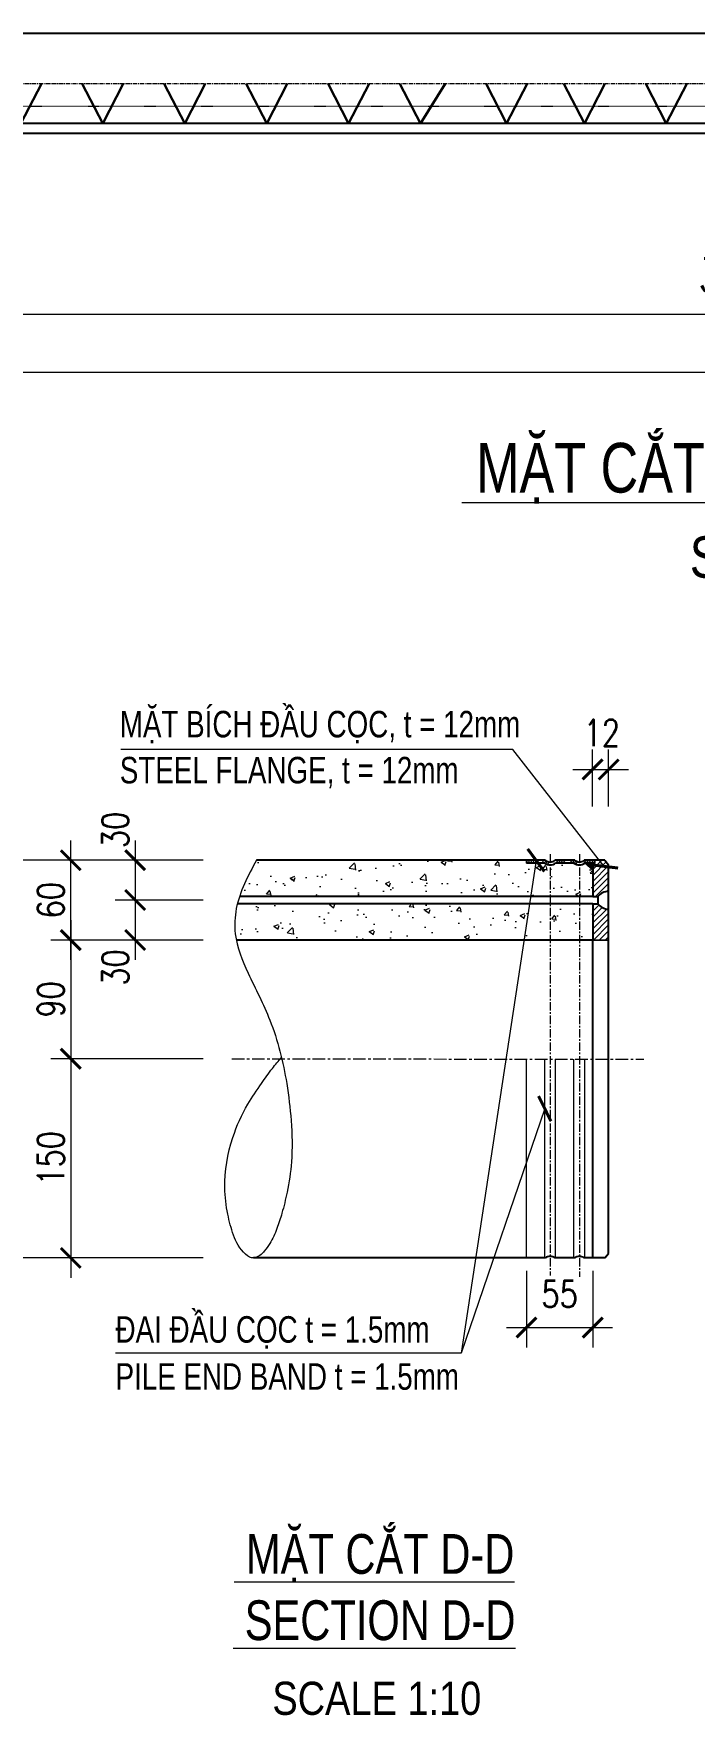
# Model space of a CAD drawing. Header units: millimetres. Extents: x -1359830 to -1240265, y -705366 to -618243.
# Drawn here: x -1288795 to -1284808, y -629320 to -619169 of the extents above; entities that cross this region are included whole.
import ezdxf
from ezdxf.enums import TextEntityAlignment as Align

# ---------------------------------------------------------------- set-up
doc = ezdxf.new("R2010")
doc.units = ezdxf.units.MM
doc.header["$MEASUREMENT"] = 0
doc.header["$PDMODE"] = 3
doc.header["$PDSIZE"] = 50
for name, pattern in [('ACAD_ISO03W100', [30, 12, -18]), ('CENTER', [50.8, 31.75, -6.35, 6.35, -6.35]), ('HIDDENX2', [0.75, 0.5, -0.25])]:
    doc.linetypes.add(name, pattern=pattern)
for name, color, linetype, lineweight in [('1.NET BAO-F', 3, 'Continuous', 25), ('10.CAT-F', 6, 'Continuous', 50), ('2.THEP CHU-F', 4, 'Continuous', 30), ('3. THEPDAI-F', 11, 'Continuous', 30), ('4.DIM-F', 1, 'Continuous', 15), ('5.HATCH-F', 8, 'Continuous', 5), ('6.NET TRUC-F', 5, 'CENTER', 15), ('7.TEXT-F', 4, 'Continuous', 20), ('7.TEXT-F @ 10', 4, 'Continuous', 20), ('7.TEXT-F @ 50', 4, 'Continuous', 20), ('8.KHUAT-F', 9, 'HIDDENX2', 18), ('9.NET MANH-F', 9, 'Continuous', 15), ('G-25CO', 7, 'Continuous', 13), ('KC-NET THUONG', 8, 'Continuous', 18), ('S-dims', 8, 'Continuous', 18)]:
    doc.layers.add(name, color=color, linetype=linetype, lineweight=lineweight)
doc.styles.add('Arial', font='arial.ttf')
doc.styles.add('GHD Standard Arial', font='ARIALN.TTF')
doc.styles.add('Vnsimli', font='vnsimli.shx', dxfattribs={"width": 0.8})
doc.dimstyles.new('D1-10', dxfattribs={"dimscale": 10, "dimtxt": 2, "dimasz": 1.5, "dimexe": 1.5, "dimexo": 0, "dimgap": 0.5, "dimtad": 1, "dimdec": 0, "dimzin": 0, "dimdsep": 46, "dimtxsty": 'Vnsimli', "dimblk": 'ARCHTICK', "dimcen": 1, "dimdle": 1.5, "dimclrd": 256, "dimclre": 256, "dimclrt": 2, "dimadec": 0, "dimazin": 0, "dimtfac": 1, "dimtdec": 0, "dimtix": 1, "dimtmove": 2, "dimatfit": 2, "dimldrblk": 'ARCHTICK', "dimfxl": 1, "dimtolj": 1, "dimtzin": 0, "dimlwd": -1, "dimlwe": -1, "dimarcsym": 0})
doc.dimstyles.new('D1-50', dxfattribs={"dimscale": 50, "dimtxt": 2, "dimasz": 1.5, "dimexe": 1.5, "dimexo": 0, "dimgap": 0.5, "dimtad": 1, "dimdec": 0, "dimzin": 0, "dimdsep": 46, "dimtxsty": 'Vnsimli', "dimblk": 'ARCHTICK', "dimcen": 1, "dimdle": 1.5, "dimclrd": 256, "dimclre": 256, "dimclrt": 2, "dimadec": 0, "dimazin": 0, "dimtfac": 1, "dimtdec": 0, "dimtix": 1, "dimtmove": 2, "dimatfit": 2, "dimldrblk": 'ARCHTICK', "dimfxl": 1, "dimtolj": 1, "dimtzin": 0, "dimlwd": -1, "dimlwe": -1, "dimarcsym": 0})
pattern_1 = [(45, (-1335295.1, -606398.068), (-2.24506403, 2.24506403), [])]

# ---------------------------------------------------------------- blocks, each defined once
blk = doc.blocks.new('GHD_G_2121')
at = {"layer": '10.CAT-F', "style": 'GHD Standard Arial'}
for tag, p in [('GHD_TITLE_001', (-51.13, 18.33)), ('GHD_TITLE_002', (-51.51, 10))]:
    blk.add_attdef(tag, p, '', height=5, dxfattribs=at)
at = {"layer": 'G-25CO', "style": 'GHD Standard Arial', "flags": 8}
blk.add_attdef('GHD_SCALE_TITLE', text='', height=2.5, dxfattribs=at).set_placement((0, -2.97), align=Align.MIDDLE_CENTER)
blk = doc.blocks.new('_ARCHTICK')
at = {"layer": 'KC-NET THUONG', "color": 0, "linetype": 'ByBlock', "const_width": 0.15}
blk.add_lwpolyline([(-0.5, -0.5), (0.5, 0.5)], dxfattribs=at)
blk = doc.blocks.new('*D25')
at = {"layer": '4.DIM-F', "transparency": 16777216}
for p, q in [((-1314442.3, -619797.7), (-1314442.3, -620090.8)), ((-1303773.3, -619797.7), (-1303773.3, -620090.8)), ((-1314517.3, -620015.8), (-1303698.3, -620015.8))]:
    blk.add_line(p, q, dxfattribs=at)
at = {"layer": 'DEFPOINTS', "color": 0, "transparency": 16777216}
for p in [(-1314442.3, -619797.7), (-1303773.3, -619797.7), (-1303773.3, -620015.8)]:
    blk.add_point(p, dxfattribs=at)
at = {"layer": '4.DIM-F', "transparency": 16777216, "xscale": 75, "yscale": 75, "zscale": 75, "rotation": 180}
blk.add_blockref('_ARCHTICK', (-1314442.3, -620015.8), dxfattribs=at)
at = {"layer": '4.DIM-F', "transparency": 16777216, "xscale": 75, "yscale": 75, "zscale": 75}
blk.add_blockref('_ARCHTICK', (-1303773.3, -620015.8), dxfattribs=at)
at = {"layer": '4.DIM-F', "color": 2, "transparency": 16777216, "insert": (-1309107.8, -619914.6), "char_height": 100, "attachment_point": 5, "style": 'Vnsimli'}
blk.add_mtext('\\A1;3800{\\fSymbol|b0|i0|c2|p16;¸}9800(%%C3@110)', dxfattribs=at)
blk = doc.blocks.new('*D26')
at = {"layer": '4.DIM-F', "transparency": 16777216}
for p, q in [((-1316207.9, -619797.7), (-1316207.9, -620265.9)), ((-1302155.1, -619797.7), (-1302155.1, -620265.9)), ((-1316282.9, -620190.9), (-1302080.1, -620190.9))]:
    blk.add_line(p, q, dxfattribs=at)
at = {"layer": 'DEFPOINTS', "color": 0, "transparency": 16777216}
for p in [(-1316207.9, -619797.7), (-1302155.1, -619797.7), (-1302155.1, -620190.9)]:
    blk.add_point(p, dxfattribs=at)
at = {"layer": '4.DIM-F', "transparency": 16777216, "xscale": 75, "yscale": 75, "zscale": 75, "rotation": 180}
blk.add_blockref('_ARCHTICK', (-1316207.9, -620190.9), dxfattribs=at)
at = {"layer": '4.DIM-F', "transparency": 16777216, "xscale": 75, "yscale": 75, "zscale": 75}
blk.add_blockref('_ARCHTICK', (-1302155.1, -620190.9), dxfattribs=at)
at = {"layer": '4.DIM-F', "color": 2, "transparency": 16777216, "insert": (-1309181.5, -620115.9), "char_height": 100, "attachment_point": 5, "style": 'Vnsimli'}
blk.add_mtext('\\A1;6000{\\fSymbol|b0|i0|c2|p16;¸}12000', dxfattribs=at)
blk = doc.blocks.new('*D86')
at = {"layer": '4.DIM-F', "transparency": 16777216}
for p, q in [((-1310624.5, -622599.3), (-1310624.5, -622657.2)), ((-1310574.5, -622599.3), (-1310574.5, -622657.2)), ((-1310639.5, -622642.2), (-1310559.5, -622642.2))]:
    blk.add_line(p, q, dxfattribs=at)
at = {"layer": 'DEFPOINTS', "color": 0, "transparency": 16777216}
for p in [(-1310624.5, -622599.3), (-1310574.5, -622599.3), (-1310574.5, -622642.2)]:
    blk.add_point(p, dxfattribs=at)
at = {"layer": '4.DIM-F', "transparency": 16777216, "xscale": 15, "yscale": 15, "zscale": 15, "rotation": 180}
blk.add_blockref('_ARCHTICK', (-1310624.5, -622642.2), dxfattribs=at)
at = {"layer": '4.DIM-F', "transparency": 16777216, "xscale": 15, "yscale": 15, "zscale": 15}
blk.add_blockref('_ARCHTICK', (-1310574.5, -622642.2), dxfattribs=at)
at = {"layer": '4.DIM-F', "color": 2, "transparency": 16777216, "insert": (-1310599.5, -622616.9), "char_height": 20, "attachment_point": 5, "style": 'Vnsimli'}
blk.add_mtext('\\A1;55', dxfattribs=at)
blk = doc.blocks.new('*D87')
at = {"layer": '4.DIM-F', "transparency": 16777216}
for p, q in [((-1310574.6, -622249), (-1310574.6, -622206.1)), ((-1310562.5, -622249), (-1310562.5, -622206.1)), ((-1310589.6, -622221.1), (-1310547.5, -622221.1))]:
    blk.add_line(p, q, dxfattribs=at)
at = {"layer": 'DEFPOINTS', "color": 0, "transparency": 16777216}
for p in [(-1310562.5, -622221.1), (-1310574.6, -622249), (-1310562.5, -622249)]:
    blk.add_point(p, dxfattribs=at)
at = {"layer": '4.DIM-F', "transparency": 16777216, "xscale": 15, "yscale": 15, "zscale": 15, "rotation": 180}
blk.add_blockref('_ARCHTICK', (-1310574.6, -622221.1), dxfattribs=at)
at = {"layer": '4.DIM-F', "transparency": 16777216, "xscale": 15, "yscale": 15, "zscale": 15}
blk.add_blockref('_ARCHTICK', (-1310562.5, -622221.1), dxfattribs=at)
at = {"layer": '4.DIM-F', "color": 2, "transparency": 16777216, "insert": (-1310567.7, -622193.5), "char_height": 20, "attachment_point": 5, "style": 'Vnsimli'}
blk.add_mtext('\\A1;12', dxfattribs=at)
blk = doc.blocks.new('*D88')
at = {"layer": '4.DIM-F', "transparency": 16777216}
for p, q in [((-1310919.7, -622274.6), (-1310919.7, -622334.6)), ((-1310868.3, -622289.6), (-1310934.7, -622289.6)), ((-1310868.3, -622319.6), (-1310934.7, -622319.6))]:
    blk.add_line(p, q, dxfattribs=at)
at = {"layer": 'DEFPOINTS', "color": 0, "transparency": 16777216}
for p in [(-1310868.3, -622289.6), (-1310919.7, -622319.6), (-1310868.3, -622319.6)]:
    blk.add_point(p, dxfattribs=at)
at = {"layer": '4.DIM-F', "transparency": 16777216, "xscale": 15, "yscale": 15, "zscale": 15}
for p, rotation in [((-1310919.7, -622289.6), 90), ((-1310919.7, -622319.6), 270)]:
    blk.add_blockref('_ARCHTICK', p, dxfattribs=dict(at, rotation=rotation))
at = {"layer": '4.DIM-F', "color": 2, "transparency": 16777216, "insert": (-1310934.7, -622266.7), "char_height": 20, "attachment_point": 5, "rotation": 90, "style": 'Vnsimli'}
blk.add_mtext('\\A1;30', dxfattribs=at)
blk = doc.blocks.new('*D89')
at = {"layer": '4.DIM-F', "transparency": 16777216}
for p, q in [((-1310919.7, -622304.6), (-1310919.7, -622364.8)), ((-1310868.3, -622319.6), (-1310934.7, -622319.6)), ((-1310868.3, -622349.8), (-1310934.7, -622349.8))]:
    blk.add_line(p, q, dxfattribs=at)
at = {"layer": 'DEFPOINTS', "color": 0, "transparency": 16777216}
for p in [(-1310868.3, -622319.6), (-1310919.7, -622349.8), (-1310868.3, -622349.8)]:
    blk.add_point(p, dxfattribs=at)
at = {"layer": '4.DIM-F', "transparency": 16777216, "xscale": 15, "yscale": 15, "zscale": 15}
for p, rotation in [((-1310919.7, -622319.6), 90), ((-1310919.7, -622349.8), 270)]:
    blk.add_blockref('_ARCHTICK', p, dxfattribs=dict(at, rotation=rotation))
at = {"layer": '4.DIM-F', "color": 2, "transparency": 16777216, "insert": (-1310934.7, -622370.5), "char_height": 20, "attachment_point": 5, "rotation": 90, "style": 'Vnsimli'}
blk.add_mtext('\\A1;30', dxfattribs=at)
blk = doc.blocks.new('*D90')
at = {"layer": '4.DIM-F', "transparency": 16777216}
for p, q in [((-1310968.3, -622334.8), (-1310968.3, -622454.4)), ((-1310868.3, -622349.8), (-1310983.3, -622349.8)), ((-1310868.3, -622439.4), (-1310983.3, -622439.4))]:
    blk.add_line(p, q, dxfattribs=at)
at = {"layer": 'DEFPOINTS', "color": 0, "transparency": 16777216}
for p in [(-1310868.3, -622349.8), (-1310968.3, -622439.4), (-1310868.3, -622439.4)]:
    blk.add_point(p, dxfattribs=at)
at = {"layer": '4.DIM-F', "transparency": 16777216, "xscale": 15, "yscale": 15, "zscale": 15}
for p, rotation in [((-1310968.3, -622349.8), 90), ((-1310968.3, -622439.4), 270)]:
    blk.add_blockref('_ARCHTICK', p, dxfattribs=dict(at, rotation=rotation))
at = {"layer": '4.DIM-F', "color": 2, "transparency": 16777216, "insert": (-1310983.3, -622394.6), "char_height": 20, "attachment_point": 5, "rotation": 90, "style": 'Vnsimli'}
blk.add_mtext('\\A1;90', dxfattribs=at)
blk = doc.blocks.new('*D78')
at = {"layer": '4.DIM-F', "transparency": 16777216}
for p, q in [((-1310968.3, -622364.8), (-1310968.3, -622274.6)), ((-1310868.3, -622289.6), (-1310983.3, -622289.6)), ((-1310868.3, -622349.8), (-1310983.3, -622349.8))]:
    blk.add_line(p, q, dxfattribs=at)
at = {"layer": 'DEFPOINTS', "color": 0, "transparency": 16777216}
for p in [(-1310968.3, -622289.6), (-1310868.3, -622289.6), (-1310868.3, -622349.8)]:
    blk.add_point(p, dxfattribs=at)
at = {"layer": '4.DIM-F', "transparency": 16777216, "xscale": 15, "yscale": 15, "zscale": 15}
for p, rotation in [((-1310968.3, -622289.6), 90), ((-1310968.3, -622349.8), 270)]:
    blk.add_blockref('_ARCHTICK', p, dxfattribs=dict(at, rotation=rotation))
at = {"layer": '4.DIM-F', "color": 2, "transparency": 16777216, "insert": (-1310983.3, -622319.7), "char_height": 20, "attachment_point": 5, "rotation": 90, "style": 'Vnsimli'}
blk.add_mtext('\\A1;60', dxfattribs=at)
blk = doc.blocks.new('*D79')
at = {"layer": '4.DIM-F', "transparency": 16777216}
for p, q in [((-1311019.1, -622274.6), (-1311019.1, -622604.6)), ((-1310868.3, -622289.6), (-1311034.1, -622289.6)), ((-1310868.3, -622589.6), (-1311034.1, -622589.6))]:
    blk.add_line(p, q, dxfattribs=at)
at = {"layer": 'DEFPOINTS', "color": 0, "transparency": 16777216}
for p in [(-1310868.3, -622289.6), (-1311019.1, -622589.6), (-1310868.3, -622589.6)]:
    blk.add_point(p, dxfattribs=at)
at = {"layer": '4.DIM-F', "transparency": 16777216, "xscale": 15, "yscale": 15, "zscale": 15}
for p, rotation in [((-1311019.1, -622289.6), 90), ((-1311019.1, -622589.6), 270)]:
    blk.add_blockref('_ARCHTICK', p, dxfattribs=dict(at, rotation=rotation))
at = {"layer": '4.DIM-F', "color": 2, "transparency": 16777216, "insert": (-1311034.1, -622439.6), "char_height": 20, "attachment_point": 5, "rotation": 90, "style": 'Vnsimli'}
blk.add_mtext('\\A1;300', dxfattribs=at)
blk = doc.blocks.new('*D81')
at = {"layer": '4.DIM-F', "transparency": 16777216}
for p, q in [((-1310968.3, -622424.4), (-1310968.3, -622604.6)), ((-1310868.3, -622439.4), (-1310983.3, -622439.4)), ((-1310868.3, -622589.6), (-1310983.3, -622589.6))]:
    blk.add_line(p, q, dxfattribs=at)
at = {"layer": 'DEFPOINTS', "color": 0, "transparency": 16777216}
for p in [(-1310868.3, -622439.4), (-1310968.3, -622589.6), (-1310868.3, -622589.6)]:
    blk.add_point(p, dxfattribs=at)
at = {"layer": '4.DIM-F', "transparency": 16777216, "xscale": 15, "yscale": 15, "zscale": 15}
for p, rotation in [((-1310968.3, -622439.4), 90), ((-1310968.3, -622589.6), 270)]:
    blk.add_blockref('_ARCHTICK', p, dxfattribs=dict(at, rotation=rotation))
at = {"layer": '4.DIM-F', "color": 2, "transparency": 16777216, "insert": (-1310983.3, -622514.5), "char_height": 20, "attachment_point": 5, "rotation": 90, "style": 'Vnsimli'}
blk.add_mtext('\\A1;150', dxfattribs=at)
blk = doc.blocks.new('c-c1')
at = {"layer": '1.NET BAO-F', "ltscale": 10}
for p, q in [((7051.7, 151.1), (204.2, 151)), ((247.3, -149.1), (7051.7, -149.1))]:
    blk.add_line(p, q, dxfattribs=at)
at = {"layer": '2.THEP CHU-F'}
blk.add_line((7051.7, -119.9), (37.1, -119.1), dxfattribs=at)
at = {"layer": '3. THEPDAI-F', "ltscale": 10}
for p, q in [((4547.8, 0), (4485.9, -119.8)), ((4733.2, -119.8), (4671.2, 0)), ((4795.1, 0), (4733.2, -119.8)), ((4980.5, -119.8), (4918.5, 0)), ((5042.4, 0), (4980.5, -119.8)), ((5227.7, -119.8), (5165.8, 0)), ((5289.7, 0), (5227.7, -119.8)), ((5475, -119.8), (5413.1, 0)), ((5537, 0), (5475, -119.8)), ((5691.9, -119.8), (5630, 0)), ((5766.2, -0.1), (5691.9, -119.8)), ((5951.6, -119.8), (5889.6, 0)), ((6013.5, 0), (5951.6, -119.8)), ((6186.3, -119.8), (6124.3, 0)), ((6248.2, 0), (6186.3, -119.8)), ((6433.6, -119.8), (6371.6, 0)), ((6495.5, 0), (6433.6, -119.8))]:
    blk.add_line(p, q, dxfattribs=at)
at = {"layer": '6.NET TRUC-F', "linetype": 'CENTER', "ltscale": 0.4}
blk.add_line((7051.9, -0.1), (-51.7, 0), dxfattribs=at)
at = {"layer": '8.KHUAT-F', "linetype": 'ACAD_ISO03W100', "ltscale": 0.1}
blk.add_line((7051.7, -69.1), (37.1, -69.1), dxfattribs=at)
at = {"layer": '7.TEXT-F @ 50'}
ref = blk.add_blockref('GHD_G_2121', (6965.6, -1559.1), dxfattribs=dict(at, xscale=50, yscale=50, zscale=50))
ref.add_attrib('GHD_TITLE_001', '%%U MẶT CẮT C-C  -  SECTION C-C', (5816.2, -1234.1), dxfattribs={"layer": '7.TEXT-F', "height": 150, "style": 'Arial', "width": 0.75})
ref.add_attrib('GHD_SCALE_TITLE', 'SCALE 1:50', dxfattribs={"layer": 'G-25CO', "height": 125, "style": 'GHD Standard Arial'}).set_placement((6898.4, -1428.6), align=Align.MIDDLE_CENTER)
at = {"layer": '4.DIM-F'}
for base, p1, p2, text, picture, middle in [((14052.8, -870.8), (0, -477.6), (14052.8, -477.6), '6000{\\fSymbol|b0|i0|c2|p16;¸}12000', '*D26', (7026.4, -795.8)), ((12434.6, -695.8), (1765.6, -477.6), (12434.6, -477.6), '3800{\\fSymbol|b0|i0|c2|p16;¸}9800(%%C3@110)', '*D25', (7100.1, -594.6))]:
    dim = blk.add_linear_dim(base=base, p1=p1, p2=p2, text=text, dimstyle='D1-50', dxfattribs=at)
    dim.commit()
    dim.dimension.update_dxf_attribs({"geometry": picture, "text_midpoint": middle, "insert": (1316207.9, 619320)})
blk = doc.blocks.new('18')
at = {"layer": '5.HATCH-F'}
h = blk.add_hatch(dxfattribs=at)
h.set_pattern_fill('AR-CONC', color=256, scale=5, style=0)
h.set_pattern_definition([(50, (-1330382.51, -626459.51), (35.86301, -3.137607), [3.75, -41.25]), (355, (-1330382.51, -626459.51), (-6.93757, 37.60961), [3, -33]), (100.4514, (-1330379.52, -626459.77), (28.92547, 34.47198), [3.18701, -35.057106]), (46.1842, (-1330382.51, -626449.51), (53.36205, -8.27595), [5.625, -61.875]), (96.6356, (-1330378.063, -626450.2), (46.73314, 48.7059), [4.78051, -52.58565]), (351.1842, (-1330382.51, -626449.51), (46.7331, 48.70593), [4.5, -49.5]), (21, (-1330377.51, -626452.01), (29.845353, -20.130945), [3.75, -41.25]), (326, (-1330377.51, -626452.01), (12.165767, 36.2575), [3, -33]), (71.4514, (-1330375.023, -626453.687), (42.01113, 16.126525), [3.18701, -35.057106]), (37.5, (-1330382.51, -626459.51), (0.607993, 16.644693), [0, -32.6, 0, -33.5, 0, -33.125]), (7.5, (-1330382.51, -626459.51), (13.153477, 19.720586), [0, -19.1, 0, -31.85, 0, -12.625]), (327.5, (-1330393.66, -626459.51), (26.691122, -1.127744), [0, -12.5, 0, -39, 0, -51.75]), (317.5, (-1330398.66, -626459.51), (29.159308, 5.00525), [0, -16.25, 0, -25.9, 0, -36.75])])
h.paths.add_polyline_path([(-1310842.6, -622322.5), (-1310844.5, -622336.1), (-1310843.4, -622349.8), (-1310574.5, -622349.8), (-1310574.5, -622323.8)])
h.paths.add_polyline_path([(-1310828.2, -622289.6), (-1310835.4, -622303.3), (-1310841, -622317), (-1310574.5, -622317), (-1310574.5, -622296.4), (-1310580, -622290.9), (-1310580.5, -622290.9), (-1310580.6, -622291), (-1310580.7, -622291.1), (-1310580.8, -622291.2), (-1310580.9, -622291.2), (-1310581, -622291.3), (-1310581.2, -622291.4), (-1310581.3, -622291.4), (-1310581.4, -622291.5), (-1310581.5, -622291.5), (-1310581.6, -622291.6), (-1310581.8, -622291.6), (-1310581.9, -622291.7), (-1310582, -622291.7), (-1310582.1, -622291.8), (-1310582.3, -622291.8), (-1310582.4, -622291.9), (-1310582.5, -622291.9), (-1310582.7, -622292), (-1310582.8, -622292), (-1310582.9, -622292), (-1310583.1, -622292.1), (-1310583.2, -622292.1), (-1310583.3, -622292.1), (-1310583.5, -622292.1), (-1310583.6, -622292.1), (-1310583.8, -622292.2), (-1310583.9, -622292.2), (-1310584, -622292.2), (-1310584.2, -622292.2), (-1310584.3, -622292.2), (-1310584.5, -622292.2), (-1310584.6, -622292.2), (-1310584.7, -622292.2), (-1310584.9, -622292.2), (-1310585, -622292.2), (-1310585.1, -622292.2), (-1310585.3, -622292.2), (-1310585.4, -622292.2), (-1310585.6, -622292.1), (-1310585.7, -622292.1), (-1310585.8, -622292.1), (-1310586, -622292.1), (-1310586.1, -622292.1), (-1310586.2, -622292), (-1310586.4, -622292), (-1310586.5, -622292), (-1310586.6, -622291.9), (-1310586.8, -622291.9), (-1310586.9, -622291.8), (-1310587, -622291.8), (-1310587.2, -622291.7), (-1310587.3, -622291.7), (-1310587.4, -622291.6), (-1310587.5, -622291.6), (-1310587.7, -622291.5), (-1310587.8, -622291.5), (-1310587.9, -622291.4), (-1310588, -622291.4), (-1310588.1, -622291.3), (-1310588.3, -622291.2), (-1310588.4, -622291.2), (-1310588.5, -622291.1), (-1310588.6, -622291), (-1310588.7, -622290.9), (-1310602.5, -622290.9), (-1310602.6, -622291), (-1310602.7, -622291.1), (-1310602.9, -622291.2), (-1310603, -622291.2), (-1310603.1, -622291.3), (-1310603.2, -622291.4), (-1310603.3, -622291.4), (-1310603.4, -622291.5), (-1310603.6, -622291.5), (-1310603.7, -622291.6), (-1310603.8, -622291.6), (-1310603.9, -622291.7), (-1310604.1, -622291.7), (-1310604.2, -622291.8), (-1310604.3, -622291.8), (-1310604.5, -622291.9), (-1310604.6, -622291.9), (-1310604.7, -622292), (-1310604.9, -622292), (-1310605, -622292), (-1310605.1, -622292.1), (-1310605.3, -622292.1), (-1310605.4, -622292.1), (-1310605.5, -622292.1), (-1310605.7, -622292.1), (-1310605.8, -622292.2), (-1310605.9, -622292.2), (-1310606.1, -622292.2), (-1310606.2, -622292.2), (-1310606.4, -622292.2), (-1310606.5, -622292.2), (-1310606.6, -622292.2), (-1310606.8, -622292.2), (-1310606.9, -622292.2), (-1310607.1, -622292.2), (-1310607.2, -622292.2), (-1310607.3, -622292.2), (-1310607.5, -622292.2), (-1310607.6, -622292.1), (-1310607.7, -622292.1), (-1310607.9, -622292.1), (-1310608, -622292.1), (-1310608.2, -622292.1), (-1310608.3, -622292), (-1310608.4, -622292), (-1310608.6, -622292), (-1310608.7, -622291.9), (-1310608.8, -622291.9), (-1310608.9, -622291.8), (-1310609.1, -622291.8), (-1310609.2, -622291.7), (-1310609.3, -622291.7), (-1310609.5, -622291.6), (-1310609.6, -622291.6), (-1310609.7, -622291.5), (-1310609.8, -622291.5), (-1310609.9, -622291.4), (-1310610.1, -622291.4), (-1310610.2, -622291.3), (-1310610.3, -622291.2), (-1310610.4, -622291.2), (-1310610.5, -622291.1), (-1310610.6, -622291), (-1310610.7, -622290.9), (-1310624.5, -622290.9), (-1310624.5, -622289.6)])
h = blk.add_hatch(dxfattribs=at)
h.set_pattern_fill('ANSI34', color=256, scale=10, style=0)
h.set_pattern_definition([(45, (-1330382.51, -626459.51), (-5.3033009, 5.3033009), []), (45, (-1330380.742, -626459.51), (-5.3033009, 5.3033009), []), (45, (-1330378.9746, -626459.51), (-5.3033009, 5.3033009), []), (45, (-1330377.207, -626459.51), (-5.3033009, 5.3033009), [])])
edge = h.paths.add_edge_path()
edge.add_line((-1310574.5, -622289.6), (-1310581.1, -622289.6))
edge.add_ellipse((-1310584.6, -622286.7), major_axis=(4.94, 0), ratio=0.864553, start_angle=224.427, end_angle=315.573, ccw=False)
edge.add_line((-1310588.1, -622289.6), (-1310603.1, -622289.6))
edge.add_ellipse((-1310606.6, -622286.7), major_axis=(4.94, 0), ratio=0.864553, start_angle=224.427, end_angle=315.573, ccw=False)
edge.add_line((-1310610.2, -622289.6), (-1310624.5, -622289.6))
edge.add_line((-1310624.5, -622289.6), (-1310624.5, -622291.8))
edge.add_line((-1310624.5, -622291.8), (-1310610.7, -622291.8))
edge.add_ellipse((-1310606.6, -622287.5), major_axis=(-6.43, 0), ratio=0.864553, start_angle=50.2849, end_angle=129.7151)
edge.add_line((-1310602.5, -622291.8), (-1310588.7, -622291.8))
edge.add_ellipse((-1310584.6, -622287.5), major_axis=(-6.43, 0), ratio=0.864553, start_angle=50.2849, end_angle=129.7151)
edge.add_line((-1310580.5, -622291.8), (-1310574.5, -622291.8))
edge.add_line((-1310574.5, -622291.8), (-1310574.5, -622289.6))
h = blk.add_hatch(color=256, dxfattribs=at)
h.paths.add_polyline_path([(-1310574.5, -622291.8), (-1310578.1, -622291.8), (-1310574.5, -622294.7)], flags=17)
h.paths.add_polyline_path([(-1310578.1, -622291.8), (-1310580, -622291.8), (-1310574.5, -622297.2), (-1310574.5, -622294.7)])
h = blk.add_hatch(dxfattribs=at)
h.set_pattern_fill('ANSI31', color=256, style=0)
h.set_pattern_definition(pattern_1)
edge = h.paths.add_edge_path()
edge.add_ellipse((-1310564.8, -622317.5), major_axis=(5.86, 1.73), ratio=0.727378, start_angle=64.846, end_angle=150.4316, ccw=False)
edge.add_line((-1310563.5, -622312.9), (-1310562.6, -622312.9))
edge.add_line((-1310562.6, -622312.9), (-1310562.5, -622293))
edge.add_line((-1310562.5, -622293), (-1310565.5, -622289.6))
edge.add_line((-1310565.5, -622289.6), (-1310574.5, -622289.6))
edge.add_line((-1310574.5, -622289.6), (-1310574.5, -622317))
edge.add_line((-1310574.5, -622317), (-1310570.5, -622316.9))
h = blk.add_hatch(dxfattribs=at)
h.set_pattern_fill('ANSI31', color=256, style=0)
h.set_pattern_definition(pattern_1)
h.paths.add_polyline_path([(-1310574.5, -622349.8), (-1310562.5, -622349.7), (-1310562.5, -622326.5), (-1310561.4, -622326.5), (-1310562.4, -622326.5), (-1310563.3, -622326.5), (-1310563.4, -622326.5), (-1310563.4, -622326.5), (-1310563.5, -622326.5), (-1310563.5, -622326.5), (-1310563.6, -622326.4), (-1310563.6, -622326.4), (-1310563.6, -622326.4), (-1310563.7, -622326.4), (-1310563.7, -622326.4), (-1310563.8, -622326.4), (-1310563.8, -622326.4), (-1310563.9, -622326.4), (-1310563.9, -622326.4), (-1310563.9, -622326.4), (-1310564, -622326.4), (-1310564, -622326.4), (-1310564.1, -622326.4), (-1310564.1, -622326.4), (-1310564.2, -622326.3), (-1310564.2, -622326.3), (-1310564.2, -622326.3), (-1310564.3, -622326.3), (-1310564.3, -622326.3), (-1310564.4, -622326.3), (-1310564.4, -622326.3), (-1310564.5, -622326.3), (-1310564.5, -622326.3), (-1310564.5, -622326.3), (-1310564.6, -622326.3), (-1310564.6, -622326.2), (-1310564.7, -622326.2), (-1310564.7, -622326.2), (-1310564.8, -622326.2), (-1310564.8, -622326.2), (-1310564.8, -622326.2), (-1310564.9, -622326.2), (-1310564.9, -622326.2), (-1310565, -622326.2), (-1310565, -622326.2), (-1310565, -622326.1), (-1310565.1, -622326.1), (-1310565.1, -622326.1), (-1310565.2, -622326.1), (-1310565.2, -622326.1), (-1310565.2, -622326.1), (-1310565.3, -622326.1), (-1310565.3, -622326.1), (-1310565.4, -622326.1), (-1310565.4, -622326), (-1310565.4, -622326), (-1310565.5, -622326), (-1310565.5, -622326), (-1310565.6, -622326), (-1310565.6, -622326), (-1310565.6, -622326), (-1310565.7, -622326), (-1310565.7, -622325.9), (-1310565.7, -622325.9), (-1310565.8, -622325.9), (-1310565.8, -622325.9), (-1310565.9, -622325.9), (-1310565.9, -622325.9), (-1310565.9, -622325.9), (-1310566, -622325.9), (-1310570.6, -622322.5), (-1310574.5, -622322.6)])
at = {"layer": '1.NET BAO-F', "ltscale": 10}
for p, q in [((-1310624.5, -622289.6), (-1310828.2, -622289.6)), ((-1310624.5, -622289.6), (-1310624.5, -622291.8)), ((-1310610.2, -622289.6), (-1310624.5, -622289.6)), ((-1310610.7, -622291.8), (-1310624.5, -622291.8)), ((-1310588.1, -622289.6), (-1310603.1, -622289.6)), ((-1310588.7, -622291.8), (-1310602.5, -622291.8)), ((-1310572.9, -622289.6), (-1310581.1, -622289.6)), ((-1310574.5, -622291.8), (-1310580.5, -622291.8)), ((-1310574.5, -622297.2), (-1310580, -622291.8)), ((-1310578.1, -622291.8), (-1310574.5, -622294.7)), ((-1310574.5, -622291.8), (-1310574.5, -622317)), ((-1310572.9, -622291.8), (-1310574.5, -622291.8)), ((-1310565.5, -622289.6), (-1310572.9, -622289.6)), ((-1310572.9, -622291.8), (-1310572.9, -622289.6)), ((-1310565.5, -622289.6), (-1310562.5, -622293)), ((-1310565.5, -622289.6), (-1310562.5, -622293)), ((-1310562.5, -622586.3), (-1310562.5, -622293)), ((-1310574.5, -622322.6), (-1310842.6, -622322.5)), ((-1310574.5, -622317), (-1310841, -622317)), ((-1310574.5, -622317), (-1310570.6, -622316.9)), ((-1310574.5, -622322.6), (-1310570.6, -622322.5)), ((-1310574.5, -622322.6), (-1310574.5, -622349.8)), ((-1310570.6, -622316.9), (-1310570.6, -622322.5)), ((-1310574.5, -622349.8), (-1310843.4, -622349.8)), ((-1310574.5, -622349.8), (-1310562.5, -622349.7)), ((-1310574.5, -622589.7), (-1310574.5, -622349.8)), ((-1310624.5, -622589.7), (-1310830.4, -622589.7)), ((-1310610.2, -622589.7), (-1310624.5, -622589.7)), ((-1310588.1, -622589.7), (-1310603.1, -622589.7)), ((-1310565.5, -622589.7), (-1310581.1, -622589.7)), ((-1310565.5, -622589.7), (-1310562.5, -622586.3))]:
    blk.add_line(p, q, dxfattribs=at)
for centre, major_axis, ratio, start_param, end_param in [((-1310606.6, -622287.5), (-6.43, 0), 0.864553, 0.877636, 2.263956), ((-1310606.6, -622286.7), (4.94, 0), 0.864553, 3.91699, 5.507788), ((-1310584.6, -622287.5), (-6.43, 0), 0.864553, 0.877636, 2.263956), ((-1310584.6, -622286.7), (4.94, 0), 0.864553, 3.91699, 5.507788), ((-1310564, -622317.7), (7.13, 2.03), 0.60342, 1.193352, 2.541594), ((-1310564, -622321.8), (-7.13, 2.03), 0.60342, 0.599999, 1.948241), ((-1310606.6, -622592.7), (4.94, 0), 0.864553, 0.775397, 2.366195), ((-1310584.6, -622592.7), (4.94, 0), 0.864553, 0.775397, 2.366195)]:
    blk.add_ellipse(centre, major_axis=major_axis, ratio=ratio, start_param=start_param, end_param=end_param, dxfattribs=at)
at = {"layer": '5.HATCH-F'}
blk.add_spline([(-1310828.2, -622289.6), (-1310843.4, -622326.1), (-1310844.2, -622345), (-1310834.5, -622374.7), (-1310818.1, -622410.2), (-1310805.4, -622458.1), (-1310802.1, -622486), (-1310801.8, -622517.2), (-1310805.1, -622540.1), (-1310809, -622555.9), (-1310812.8, -622567.5), (-1310818.1, -622578.8), (-1310822.3, -622584.5), (-1310824.7, -622587.1), (-1310828.8, -622589.3), (-1310830.4, -622589.7), (-1310836.4, -622586.9), (-1310845.5, -622572.4), (-1310849.8, -622556.7), (-1310852.1, -622536.8), (-1310846, -622498.9), (-1310834.7, -622473.6), (-1310824.3, -622458), (-1310816.2, -622446.7), (-1310809.3, -622438.3)], degree=3, dxfattribs=at)
at = {"layer": '6.NET TRUC-F', "linetype": 'CENTER', "ltscale": 0.2}
for p, q in [((-1310606.6, -622284.9), (-1310606.6, -622602.9)), ((-1310584.6, -622284.9), (-1310584.6, -622603.9))]:
    blk.add_line(p, q, dxfattribs=at)
at = {"layer": '6.NET TRUC-F', "linetype": 'CENTER', "ltscale": 0.3}
blk.add_line((-1310846.8, -622439.4), (-1310536, -622439.7), dxfattribs=at)
at = {"layer": '9.NET MANH-F', "ltscale": 10}
for p, q in [((-1310624.5, -622589.7), (-1310624.5, -622439.8)), ((-1310610.7, -622589.7), (-1310610.7, -622439.8)), ((-1310602.5, -622589.7), (-1310602.5, -622439.8)), ((-1310588.7, -622589.7), (-1310588.7, -622439.8)), ((-1310580.5, -622589.7), (-1310580.5, -622439.8))]:
    blk.add_line(p, q, dxfattribs=at)
at = {"layer": '7.TEXT-F @ 10'}
ref = blk.add_blockref('GHD_G_2121', (-1310740.1, -622918), dxfattribs=dict(at, xscale=10, yscale=10, zscale=10))
ref.add_attrib('GHD_TITLE_001', '%%U MẶT CẮT D-D', (-1310844.9, -622828), dxfattribs={"layer": '7.TEXT-F', "height": 30, "style": 'Arial', "width": 0.75})
ref.add_attrib('GHD_SCALE_TITLE', 'SCALE 1:10', dxfattribs={"layer": 'G-25CO', "height": 25, "style": 'GHD Standard Arial'}).set_placement((-1310737.4, -622921.9), align=Align.MIDDLE_CENTER)
ref.add_attrib('GHD_TITLE_002', '%%U SECTION D-D', (-1310845.8, -622878), dxfattribs={"layer": '7.TEXT-F', "height": 30, "style": 'Arial', "width": 0.75})
at = {"layer": '7.TEXT-F', "style": 'Arial', "width": 0.75}
for s, p in [('MẶT BÍCH ĐẦU CỌC, t = 12mm', (-1310931.3, -622196.9)), ('STEEL FLANGE, t = 12mm', (-1310931.3, -622231.6)), ('ĐAI ĐẦU CỌC t = 1.5mm', (-1310934.5, -622653.6)), ('PILE END BAND t = 1.5mm', (-1310934.5, -622689.1))]:
    blk.add_text(s, height=20, dxfattribs=at).set_placement(p)
at = {"layer": '4.DIM-F'}
for base, p1, p2, text, picture, middle in [((-1310562.5, -622221.1), (-1310574.6, -622249), (-1310562.5, -622249), '12', '*D87', (-1310567.7, -622193.5)), ((-1310574.5, -622642.2), (-1310624.5, -622599.3), (-1310574.5, -622599.3), '55', '*D86', (-1310599.5, -622616.9))]:
    dim = blk.add_linear_dim(base=base, p1=p1, p2=p2, text=text, dimstyle='D1-10', dxfattribs=at)
    dim.commit()
    dim.dimension.update_dxf_attribs({"geometry": picture, "text_midpoint": middle, "dimtype": 128})
dim = blk.add_linear_dim(base=(-1310919.7, -622319.6), p1=(-1310868.3, -622289.6), p2=(-1310868.3, -622319.6), angle=90, text='30', dimstyle='D1-10', dxfattribs=at)
dim.commit()
dim.dimension.update_dxf_attribs({"geometry": '*D88', "text_midpoint": (-1310934.7, -622266.7), "dimtype": 128})
for base, p1, p2, picture, middle in [((-1311019.1, -622589.6), (-1310868.3, -622289.6), (-1310868.3, -622589.6), '*D79', (-1311034.1, -622439.6)), ((-1310968.3, -622289.6), (-1310868.3, -622349.8), (-1310868.3, -622289.6), '*D78', (-1310983.3, -622319.7)), ((-1310968.3, -622439.4), (-1310868.3, -622349.8), (-1310868.3, -622439.4), '*D90', (-1310983.3, -622394.6)), ((-1310968.3, -622589.6), (-1310868.3, -622439.4), (-1310868.3, -622589.6), '*D81', (-1310983.3, -622514.5))]:
    dim = blk.add_linear_dim(base=base, p1=p1, p2=p2, angle=90, dimstyle='D1-10', dxfattribs=at)
    dim.commit()
    dim.dimension.update_dxf_attribs({"geometry": picture, "text_midpoint": middle})
dim = blk.add_linear_dim(base=(-1310919.7, -622349.8), p1=(-1310868.3, -622319.6), p2=(-1310868.3, -622349.8), angle=90, dimstyle='D1-10', dxfattribs=at)
dim.commit()
dim.dimension.update_dxf_attribs({"geometry": '*D89', "text_midpoint": (-1310934.7, -622370.5), "dimtype": 128})
for points in [[(-1310565.9, -622294.2), (-1310634.8, -622206.1), (-1310930.4, -622206.1)], [(-1310617.3, -622289.6), (-1310673.7, -622661.5), (-1310934.5, -622661.5)], [(-1310610.7, -622477), (-1310673.7, -622661.5), (-1310934.5, -622661.5)]]:
    blk.add_leader(points, dimstyle='D1-10', dxfattribs=at)

msp = doc.modelspace()

# ---------------------------------------------------------------- block references
at = {"layer": 'S-dims'}
for name, p, xscale, yscale, zscale in [('c-c1', (-1297844.17, -619471.08), 2, 2, 2), ('18', (9199175.15, 4354158.27), 8, 8, 8)]:
    msp.add_blockref(name, p, dxfattribs=dict(at, xscale=xscale, yscale=yscale, zscale=zscale))

doc.saveas('drawing.dxf')
